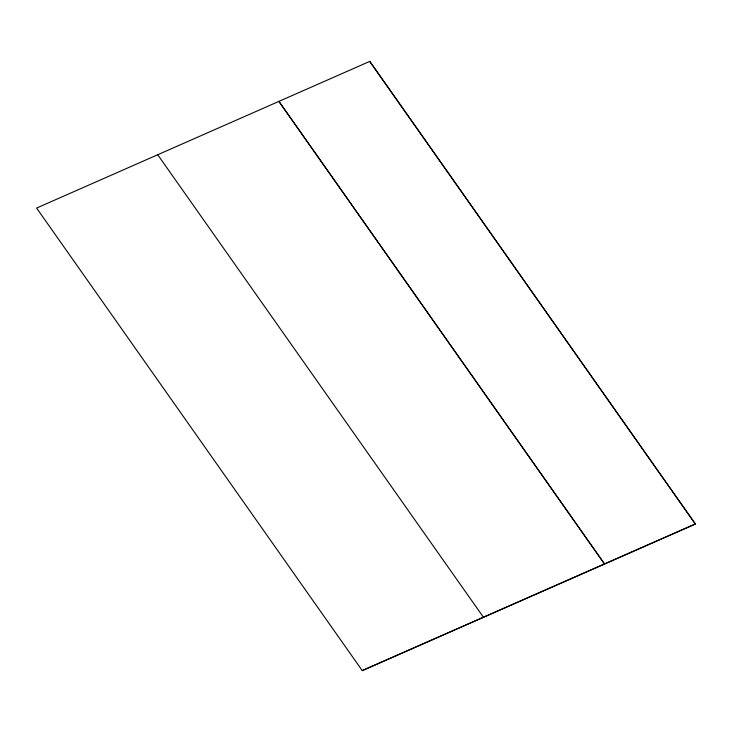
<?xml version="1.0" encoding="UTF-8"?>
<svg xmlns="http://www.w3.org/2000/svg" width="732" height="732" viewBox="0 0 732 732"><rect width="100%" height="100%" fill="white"/><g stroke="black" fill="none" stroke-linecap="round" stroke-linejoin="round"><path stroke-width="1.1" d="M157.737 154.772L483.404 617.204M369.752 61.396L695.382 524.039L362.248 670.604L36.6 208.062L369.752 61.396L695.382 524.039M362.248 670.604L695.4 523.938M278.892 101.373L604.531 564.006L278.892 101.373"/></g></svg>
